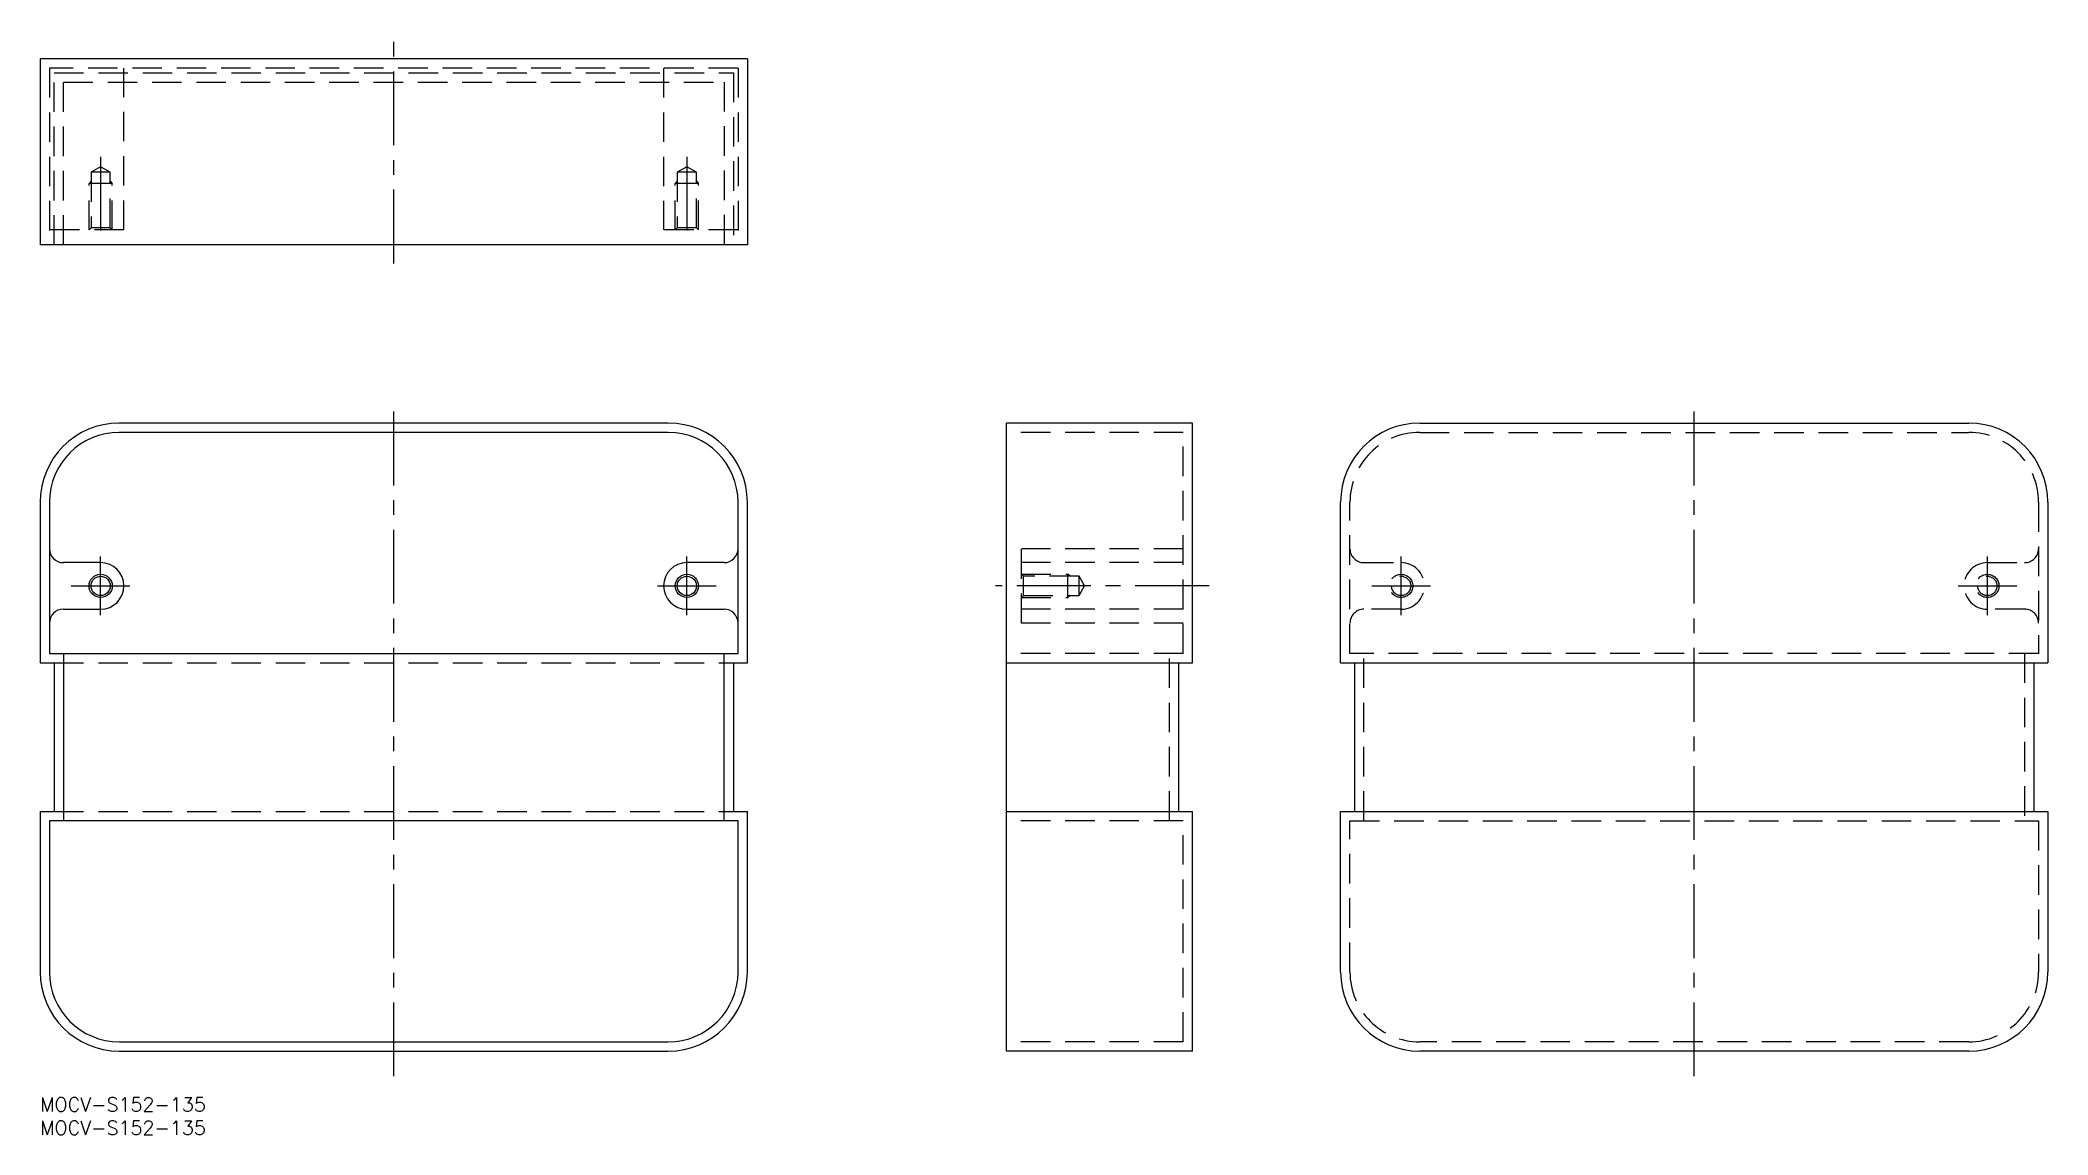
# Model space of a CAD drawing. Extents: x 0 to 432, y -8 to 227.
import ezdxf

# ---------------------------------------------------------------- set-up
doc = ezdxf.new("R2010")
doc.units = 0
doc.header["$LTSCALE"] = 0.5
doc.linetypes.add('CENTER', pattern=[50.8, 31.75, -6.35, 6.35, -6.35])
doc.linetypes.add('DASHED', pattern=[19.05, 12.7, -6.35])
for name, color, linetype in [('MSM_CENTER', 1, 'CENTER'), ('MSM_CONTINUOUS', 7, 'CONTINUOUS'), ('MSM_DASHED', 4, 'DASHED'), ('MSM_NARROW', 5, 'CONTINUOUS'), ('MSM_PART_NUMBER', 7, 'CONTINUOUS')]:
    doc.layers.add(name, color=color, linetype=linetype)
doc.styles.get("Standard").update_dxf_attribs({"font": 'txt.shx', "height": 3, "bigfont": 'bigfont.shx'})

msp = doc.modelspace()

# ---------------------------------------------------------------- linework, layer by layer
at = {"layer": 'MSM_CENTER'}
for p, q in [((76, 179.32), (76, 227.32)), ((13, 202.27), (13, 185.77)), ((139, 202.27), (139, 185.77)), ((76, 4.6), (76, 150.4)), ((355.52, 4.6), (355.52, 150.4)), ((13, 103.7), (13, 116.3)), ((139, 103.7), (139, 116.3)), ((292.52, 103.7), (292.52, 116.3)), ((418.52, 103.7), (418.52, 116.3)), ((6.7, 110), (19.3, 110)), ((132.7, 110), (145.3, 110)), ((251.23, 110), (205.34, 110)), ((286.22, 110), (298.82, 110)), ((412.22, 110), (424.82, 110))]:
    msp.add_line(p, q, dxfattribs=at)
at = {"layer": 'MSM_CONTINUOUS'}
for p, q in [((152, 223.32), (0, 223.32)), ((0, 223.32), (0, 183.32)), ((152, 223.32), (152, 183.32)), ((152, 183.32), (0, 183.32)), ((135, 145), (17, 145)), ((135, 143), (17, 143)), ((247.7, 145), (207.7, 145)), ((207.7, 10), (207.7, 145)), ((247.7, 93.5), (247.7, 145)), ((296.52, 145), (414.52, 145)), ((0, 128), (0, 93.5)), ((2, 128), (2, 95.5)), ((150, 95.5), (150, 128)), ((152, 93.5), (152, 128)), ((279.52, 93.5), (279.52, 128)), ((431.52, 128), (431.52, 93.5)), ((13, 115), (5, 115)), ((147, 115), (139, 115)), ((5, 105), (13, 105)), ((139, 105), (147, 105)), ((2, 95.5), (150, 95.5)), ((5, 95.5), (5, 59.5)), ((147, 59.5), (147, 95.5)), ((0, 93.5), (3, 93.5)), ((3, 93.5), (3, 61.5)), ((149, 93.5), (152, 93.5)), ((149, 93.5), (149, 61.5)), ((207.7, 93.5), (247.7, 93.5)), ((244.7, 93.5), (244.7, 61.5)), ((279.52, 93.5), (431.52, 93.5)), ((282.52, 93.5), (282.52, 61.5)), ((428.52, 93.5), (428.52, 61.5)), ((0, 61.5), (0, 27)), ((0, 61.5), (3, 61.5)), ((149, 61.5), (152, 61.5)), ((152, 27), (152, 61.5)), ((207.7, 61.5), (247.7, 61.5)), ((247.7, 10), (247.7, 61.5)), ((279.52, 61.5), (431.52, 61.5)), ((279.52, 27), (279.52, 61.5)), ((431.52, 61.5), (431.52, 27)), ((150, 59.5), (2, 59.5)), ((2, 59.5), (2, 27)), ((150, 27), (150, 59.5)), ((17, 12), (135, 12)), ((17, 10), (135, 10)), ((247.7, 10), (207.7, 10)), ((414.52, 10), (296.52, 10))]:
    msp.add_line(p, q, dxfattribs=at)
for centre in [(13, 110), (139, 110)]:
    msp.add_circle(centre, 2.07, dxfattribs=at)
for centre, radius, start, end in [((17, 128), 17, 90, 180), ((17, 128), 15, 90, 180), ((135, 128), 17, 0, 90), ((135, 128), 15, 0, 90), ((296.52, 128), 17, 90, 180), ((414.52, 128), 17, 0, 90), ((5, 118), 3, 180, 270), ((147, 118), 3, 270, 0), ((13, 110), 5, 270, 90), ((139, 110), 5, 90, 270), ((5, 102), 3, 90, 180), ((147, 102), 3, 0, 90), ((17, 27), 17, 180, 270), ((17, 27), 15, 180, 270), ((135, 27), 17, 270, 0), ((135, 27), 15, 270, 0), ((296.52, 27), 17, 180, 270), ((414.52, 27), 17, 270, 0)]:
    msp.add_arc(centre, radius, start, end, dxfattribs=at)
at = {"layer": 'MSM_DASHED'}
for p, q in [((2, 221.32), (2, 183.32)), ((150, 221.32), (2, 221.32)), ((3, 220.32), (149, 220.32)), ((3, 183.32), (3, 220.32)), ((18, 186.52), (18, 221.32)), ((134, 221.32), (134, 186.52)), ((149, 220.32), (149, 183.32)), ((150, 221.32), (150, 183.32)), ((5, 218.32), (147, 218.32)), ((5, 183.32), (5, 218.32)), ((147, 218.32), (147, 183.32)), ((13, 200.11), (10.93, 198.92)), ((15.07, 198.92), (10.93, 198.92)), ((10.93, 198.92), (10.93, 186.95)), ((15.07, 198.92), (13, 200.11)), ((15.07, 186.95), (15.07, 198.92)), ((139, 200.11), (136.93, 198.92)), ((136.93, 198.92), (136.93, 186.95)), ((141.07, 198.92), (136.93, 198.92)), ((141.07, 198.92), (139, 200.11)), ((141.07, 186.95), (141.07, 198.92)), ((10.93, 197.02), (10.5, 196.52)), ((15.5, 196.52), (10.5, 196.52)), ((10.5, 186.52), (10.5, 196.52)), ((15.07, 197.02), (15.5, 196.52)), ((15.5, 186.52), (15.5, 196.52)), ((136.93, 197.02), (136.5, 196.52)), ((141.5, 196.52), (136.5, 196.52)), ((136.5, 186.52), (136.5, 196.52)), ((141.07, 197.02), (141.5, 196.52)), ((141.5, 186.52), (141.5, 196.52)), ((18, 186.52), (2, 186.52)), ((10.93, 186.95), (10.5, 186.52)), ((15.07, 186.95), (10.93, 186.95)), ((15.5, 186.52), (15.07, 186.95)), ((150, 186.52), (134, 186.52)), ((136.93, 186.95), (136.5, 186.52)), ((141.07, 186.95), (136.93, 186.95)), ((141.5, 186.52), (141.07, 186.95)), ((245.7, 143), (207.7, 143)), ((245.7, 95.5), (245.7, 143)), ((296.52, 143), (414.52, 143)), ((281.52, 95.5), (281.52, 128)), ((429.52, 128), (429.52, 95.5)), ((210.9, 102), (210.9, 118)), ((245.7, 118), (210.9, 118)), ((245.7, 115), (210.9, 115)), ((211.33, 112.07), (210.9, 112.5)), ((210.9, 112.5), (220.9, 112.5)), ((220.9, 107.5), (220.9, 112.5)), ((221.4, 112.07), (220.9, 112.5)), ((284.52, 115), (292.52, 115)), ((418.52, 115), (426.52, 115)), ((210.9, 107.5), (211.33, 107.93)), ((223.3, 112.07), (211.33, 112.07)), ((211.33, 107.93), (211.33, 112.07)), ((211.33, 107.93), (223.3, 107.93)), ((221.4, 107.93), (220.9, 107.5)), ((223.3, 107.93), (223.3, 112.07)), ((224.49, 110), (223.3, 112.07)), ((223.3, 107.93), (224.49, 110)), ((210.9, 107.5), (220.9, 107.5)), ((245.7, 105), (210.9, 105)), ((292.52, 105), (284.52, 105)), ((426.52, 105), (418.52, 105)), ((245.7, 102), (210.9, 102)), ((245.7, 95.5), (207.7, 95.5)), ((242.7, 59.5), (242.7, 95.5)), ((429.52, 95.5), (281.52, 95.5)), ((284.52, 59.5), (284.52, 95.5)), ((426.52, 95.5), (426.52, 59.5)), ((3, 93.5), (149, 93.5)), ((3, 61.5), (149, 61.5)), ((245.7, 59.5), (207.7, 59.5)), ((245.7, 12), (245.7, 59.5)), ((281.52, 27), (281.52, 59.5)), ((281.52, 59.5), (429.52, 59.5)), ((429.52, 59.5), (429.52, 27)), ((245.7, 12), (207.7, 12)), ((414.52, 12), (296.52, 12))]:
    msp.add_line(p, q, dxfattribs=at)
for centre, radius in [((292.52, 110), 2.5), ((418.52, 110), 2.5), ((292.52, 110), 2.07), ((418.52, 110), 2.07)]:
    msp.add_circle(centre, radius, dxfattribs=at)
for centre, radius, start, end in [((296.52, 128), 15, 90, 180), ((414.52, 128), 15, 0, 90), ((284.52, 118), 3, 180, 270), ((426.52, 118), 3, 270, 0), ((292.52, 110), 5, 270, 90), ((418.52, 110), 5, 90, 270), ((284.52, 102), 3, 90, 180), ((426.52, 102), 3, 0, 90), ((296.52, 27), 15, 180, 270), ((414.52, 27), 15, 270, 0)]:
    msp.add_arc(centre, radius, start, end, dxfattribs=at)
at = {"layer": 'MSM_NARROW'}
for centre in [(13, 110), (139, 110)]:
    msp.add_circle(centre, 2.5, dxfattribs=at)

# ---------------------------------------------------------------- texts
at = {"layer": 'MSM_PART_NUMBER'}
for p in [(0, -3), (0, -8)]:
    msp.add_text('MOCV-S152-135', height=3, dxfattribs=at).set_placement(p)

doc.saveas('drawing.dxf')
